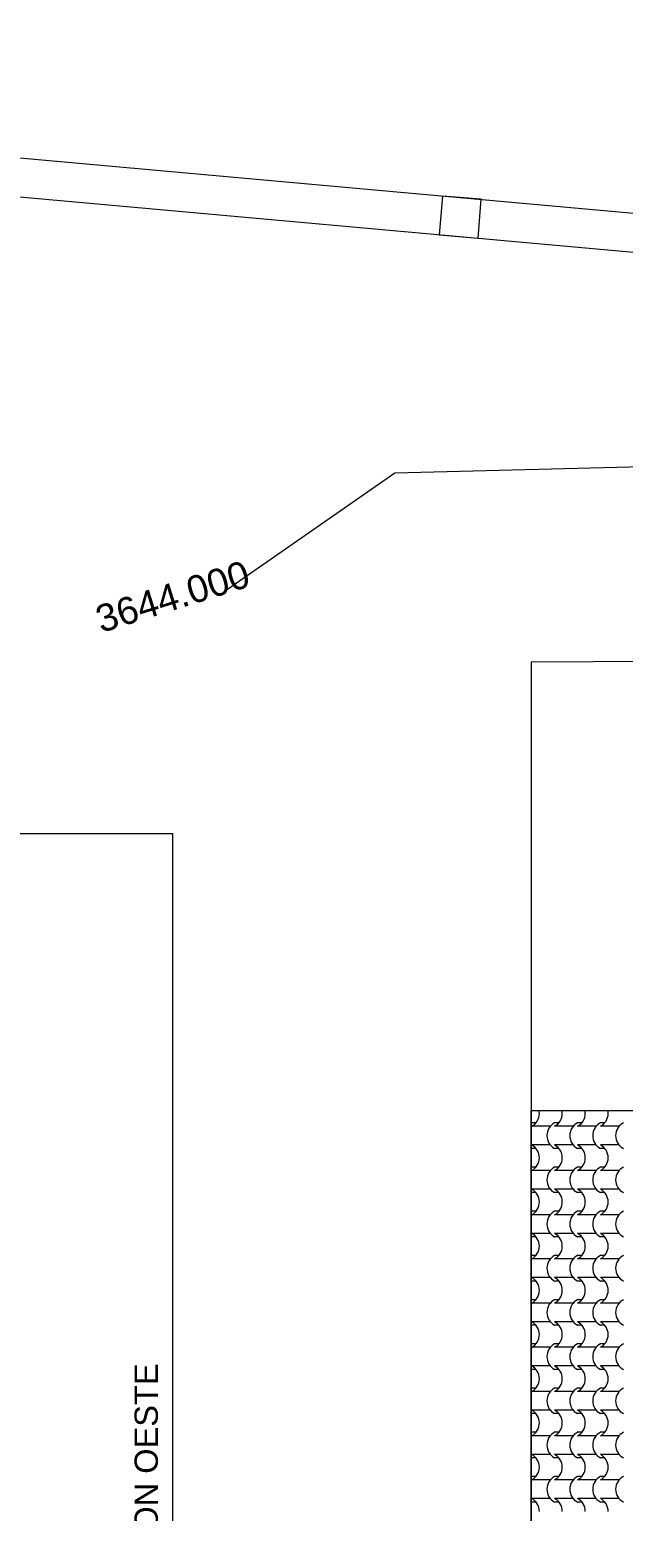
# Model space of a CAD drawing. Header units: metres. Extents: x -41 to 412, y -15 to 25.
# Drawn here: x 128.28 to 132.1, y 15.33 to 24.86 of the extents above; entities that cross this region are included whole.
import ezdxf

# ---------------------------------------------------------------- set-up
doc = ezdxf.new("R2010")
doc.units = ezdxf.units.M
doc.header["$MEASUREMENT"] = 0
for name, color, linetype in [('Interior - Furniture', 7, 'Continuous'), ('Marker - Elevation', 7, 'Continuous'), ('Shell - Roof', 7, 'Continuous')]:
    doc.layers.add(name, color=color, linetype=linetype)
doc.styles.add('GENERATED_STYLE_2', font='arial.ttf')

# ---------------------------------------------------------------- blocks, each defined once
blk = doc.blocks.new('*X47', base_point=(152.192, 0))
at = {"layer": 'Shell - Roof', "color": 23, "linetype": 'Continuous', "lineweight": 13, "true_color": 0xbf8080}
for p, q in [((131.5396, 17.8269), (131.5121, 17.8269)), ((131.572, 17.8049), (131.5121, 17.8049)), ((131.6318, 17.8049), (131.572, 17.8049)), ((131.6872, 17.8269), (131.6597, 17.8269)), ((131.7196, 17.8049), (131.6597, 17.8049)), ((131.7795, 17.8049), (131.7196, 17.8049)), ((131.8349, 17.8269), (131.8074, 17.8269)), ((131.8672, 17.8049), (131.8074, 17.8049)), ((131.9271, 17.8049), (131.8672, 17.8049)), ((131.9825, 17.8269), (131.955, 17.8269)), ((132.0149, 17.8049), (131.955, 17.8049)), ((132.0747, 17.8049), (132.0149, 17.8049)), ((131.572, 17.6847), (131.5121, 17.6847)), ((131.5396, 17.6627), (131.5121, 17.6627)), ((131.6318, 17.6847), (131.572, 17.6847)), ((131.7196, 17.6847), (131.6597, 17.6847)), ((131.6872, 17.6627), (131.6597, 17.6627)), ((131.7795, 17.6847), (131.7196, 17.6847)), ((131.8672, 17.6847), (131.8074, 17.6847)), ((131.8349, 17.6627), (131.8074, 17.6627)), ((131.9271, 17.6847), (131.8672, 17.6847)), ((132.0149, 17.6847), (131.955, 17.6847)), ((131.9825, 17.6627), (131.955, 17.6627)), ((132.0747, 17.6847), (132.0149, 17.6847)), ((131.5396, 17.5424), (131.5121, 17.5424)), ((131.572, 17.5204), (131.5121, 17.5204)), ((131.6318, 17.5204), (131.572, 17.5204)), ((131.6872, 17.5424), (131.6597, 17.5424)), ((131.7196, 17.5204), (131.6597, 17.5204)), ((131.7795, 17.5204), (131.7196, 17.5204)), ((131.8349, 17.5424), (131.8074, 17.5424)), ((131.8672, 17.5204), (131.8074, 17.5204)), ((131.9271, 17.5204), (131.8672, 17.5204)), ((131.9825, 17.5424), (131.955, 17.5424)), ((132.0149, 17.5204), (131.955, 17.5204)), ((132.0747, 17.5204), (132.0149, 17.5204)), ((131.572, 17.4002), (131.5121, 17.4002)), ((131.5396, 17.3782), (131.5121, 17.3782)), ((131.6318, 17.4002), (131.572, 17.4002)), ((131.7196, 17.4002), (131.6597, 17.4002)), ((131.6872, 17.3782), (131.6597, 17.3782)), ((131.7795, 17.4002), (131.7196, 17.4002)), ((131.8672, 17.4002), (131.8074, 17.4002)), ((131.8349, 17.3782), (131.8074, 17.3782)), ((131.9271, 17.4002), (131.8672, 17.4002)), ((132.0149, 17.4002), (131.955, 17.4002)), ((131.9825, 17.3782), (131.955, 17.3782)), ((132.0747, 17.4002), (132.0149, 17.4002)), ((131.5396, 17.258), (131.5121, 17.258)), ((131.572, 17.2359), (131.5121, 17.2359)), ((131.6318, 17.2359), (131.572, 17.2359)), ((131.6872, 17.258), (131.6597, 17.258)), ((131.7196, 17.2359), (131.6597, 17.2359)), ((131.7795, 17.2359), (131.7196, 17.2359)), ((131.8349, 17.258), (131.8074, 17.258)), ((131.8672, 17.2359), (131.8074, 17.2359)), ((131.9271, 17.2359), (131.8672, 17.2359)), ((131.9825, 17.258), (131.955, 17.258)), ((132.0149, 17.2359), (131.955, 17.2359)), ((132.0747, 17.2359), (132.0149, 17.2359)), ((131.572, 17.1157), (131.5121, 17.1157)), ((131.5396, 17.0937), (131.5121, 17.0937)), ((131.6318, 17.1157), (131.572, 17.1157)), ((131.7196, 17.1157), (131.6597, 17.1157)), ((131.6872, 17.0937), (131.6597, 17.0937)), ((131.7795, 17.1157), (131.7196, 17.1157)), ((131.8672, 17.1157), (131.8074, 17.1157)), ((131.8349, 17.0937), (131.8074, 17.0937)), ((131.9271, 17.1157), (131.8672, 17.1157)), ((132.0149, 17.1157), (131.955, 17.1157)), ((131.9825, 17.0937), (131.955, 17.0937)), ((132.0747, 17.1157), (132.0149, 17.1157)), ((131.5396, 16.9735), (131.5121, 16.9735)), ((131.572, 16.9515), (131.5121, 16.9515)), ((131.6318, 16.9515), (131.572, 16.9515)), ((131.6872, 16.9735), (131.6597, 16.9735)), ((131.7196, 16.9515), (131.6597, 16.9515)), ((131.7795, 16.9515), (131.7196, 16.9515)), ((131.8349, 16.9735), (131.8074, 16.9735)), ((131.8672, 16.9515), (131.8074, 16.9515)), ((131.9271, 16.9515), (131.8672, 16.9515)), ((131.9825, 16.9735), (131.955, 16.9735)), ((132.0149, 16.9515), (131.955, 16.9515)), ((132.0747, 16.9515), (132.0149, 16.9515)), ((131.572, 16.8312), (131.5121, 16.8312)), ((131.5396, 16.8092), (131.5121, 16.8092)), ((131.6318, 16.8312), (131.572, 16.8312)), ((131.7196, 16.8312), (131.6597, 16.8312)), ((131.6872, 16.8092), (131.6597, 16.8092)), ((131.7795, 16.8312), (131.7196, 16.8312)), ((131.8672, 16.8312), (131.8074, 16.8312)), ((131.8349, 16.8092), (131.8074, 16.8092)), ((131.9271, 16.8312), (131.8672, 16.8312)), ((132.0149, 16.8312), (131.955, 16.8312)), ((131.9825, 16.8092), (131.955, 16.8092)), ((132.0747, 16.8312), (132.0149, 16.8312)), ((131.5396, 16.689), (131.5121, 16.689)), ((131.6872, 16.689), (131.6597, 16.689)), ((131.8349, 16.689), (131.8074, 16.689)), ((131.9825, 16.689), (131.955, 16.689)), ((131.572, 16.667), (131.5121, 16.667)), ((131.6318, 16.667), (131.572, 16.667)), ((131.7196, 16.667), (131.6597, 16.667)), ((131.7795, 16.667), (131.7196, 16.667)), ((131.8672, 16.667), (131.8074, 16.667)), ((131.9271, 16.667), (131.8672, 16.667)), ((132.0149, 16.667), (131.955, 16.667)), ((132.0747, 16.667), (132.0149, 16.667)), ((131.572, 16.5468), (131.5121, 16.5468)), ((131.5396, 16.5247), (131.5121, 16.5247)), ((131.6318, 16.5468), (131.572, 16.5468)), ((131.7196, 16.5468), (131.6597, 16.5468)), ((131.6872, 16.5247), (131.6597, 16.5247)), ((131.7795, 16.5468), (131.7196, 16.5468)), ((131.8672, 16.5468), (131.8074, 16.5468)), ((131.8349, 16.5247), (131.8074, 16.5247)), ((131.9271, 16.5468), (131.8672, 16.5468)), ((132.0149, 16.5468), (131.955, 16.5468)), ((131.9825, 16.5247), (131.955, 16.5247)), ((132.0747, 16.5468), (132.0149, 16.5468)), ((131.5396, 16.4045), (131.5121, 16.4045)), ((131.6872, 16.4045), (131.6597, 16.4045)), ((131.8349, 16.4045), (131.8074, 16.4045)), ((131.9825, 16.4045), (131.955, 16.4045)), ((131.572, 16.3825), (131.5121, 16.3825)), ((131.6318, 16.3825), (131.572, 16.3825)), ((131.7196, 16.3825), (131.6597, 16.3825)), ((131.7795, 16.3825), (131.7196, 16.3825)), ((131.8672, 16.3825), (131.8074, 16.3825)), ((131.9271, 16.3825), (131.8672, 16.3825)), ((132.0149, 16.3825), (131.955, 16.3825)), ((132.0747, 16.3825), (132.0149, 16.3825)), ((131.572, 16.2623), (131.5121, 16.2623)), ((131.5396, 16.2403), (131.5121, 16.2403)), ((131.6318, 16.2623), (131.572, 16.2623)), ((131.7196, 16.2623), (131.6597, 16.2623)), ((131.6872, 16.2403), (131.6597, 16.2403)), ((131.7795, 16.2623), (131.7196, 16.2623)), ((131.8672, 16.2623), (131.8074, 16.2623)), ((131.8349, 16.2403), (131.8074, 16.2403)), ((131.9271, 16.2623), (131.8672, 16.2623)), ((132.0149, 16.2623), (131.955, 16.2623)), ((131.9825, 16.2403), (131.955, 16.2403)), ((132.0747, 16.2623), (132.0149, 16.2623)), ((131.5396, 16.12), (131.5121, 16.12)), ((131.6872, 16.12), (131.6597, 16.12)), ((131.8349, 16.12), (131.8074, 16.12)), ((131.9825, 16.12), (131.955, 16.12)), ((131.572, 16.098), (131.5121, 16.098)), ((131.6318, 16.098), (131.572, 16.098)), ((131.7196, 16.098), (131.6597, 16.098)), ((131.7795, 16.098), (131.7196, 16.098)), ((131.8672, 16.098), (131.8074, 16.098)), ((131.9271, 16.098), (131.8672, 16.098)), ((132.0149, 16.098), (131.955, 16.098)), ((132.0747, 16.098), (132.0149, 16.098)), ((131.572, 15.9778), (131.5121, 15.9778)), ((131.5396, 15.9558), (131.5121, 15.9558)), ((131.6318, 15.9778), (131.572, 15.9778)), ((131.7196, 15.9778), (131.6597, 15.9778)), ((131.6872, 15.9558), (131.6597, 15.9558)), ((131.7795, 15.9778), (131.7196, 15.9778)), ((131.8672, 15.9778), (131.8074, 15.9778)), ((131.8349, 15.9558), (131.8074, 15.9558)), ((131.9271, 15.9778), (131.8672, 15.9778)), ((132.0149, 15.9778), (131.955, 15.9778)), ((131.9825, 15.9558), (131.955, 15.9558)), ((132.0747, 15.9778), (132.0149, 15.9778)), ((131.5396, 15.8356), (131.5121, 15.8356)), ((131.6872, 15.8356), (131.6597, 15.8356)), ((131.8349, 15.8356), (131.8074, 15.8356)), ((131.9825, 15.8356), (131.955, 15.8356)), ((131.572, 15.8135), (131.5121, 15.8135)), ((131.6318, 15.8135), (131.572, 15.8135)), ((131.7196, 15.8135), (131.6597, 15.8135)), ((131.7795, 15.8135), (131.7196, 15.8135)), ((131.8672, 15.8135), (131.8074, 15.8135)), ((131.9271, 15.8135), (131.8672, 15.8135)), ((132.0149, 15.8135), (131.955, 15.8135)), ((132.0747, 15.8135), (132.0149, 15.8135)), ((131.572, 15.6933), (131.5121, 15.6933)), ((131.5396, 15.6713), (131.5121, 15.6713)), ((131.6318, 15.6933), (131.572, 15.6933)), ((131.7196, 15.6933), (131.6597, 15.6933)), ((131.6872, 15.6713), (131.6597, 15.6713)), ((131.7795, 15.6933), (131.7196, 15.6933)), ((131.8672, 15.6933), (131.8074, 15.6933)), ((131.8349, 15.6713), (131.8074, 15.6713)), ((131.9271, 15.6933), (131.8672, 15.6933)), ((132.0149, 15.6933), (131.955, 15.6933)), ((131.9825, 15.6713), (131.955, 15.6713)), ((132.0747, 15.6933), (132.0149, 15.6933)), ((131.5396, 15.5511), (131.5121, 15.5511)), ((131.6872, 15.5511), (131.6597, 15.5511)), ((131.8349, 15.5511), (131.8074, 15.5511)), ((131.9825, 15.5511), (131.955, 15.5511)), ((131.572, 15.5291), (131.5121, 15.5291)), ((131.6318, 15.5291), (131.572, 15.5291)), ((131.7196, 15.5291), (131.6597, 15.5291)), ((131.7795, 15.5291), (131.7196, 15.5291)), ((131.8672, 15.5291), (131.8074, 15.5291)), ((131.9271, 15.5291), (131.8672, 15.5291)), ((132.0149, 15.5291), (131.955, 15.5291)), ((132.0747, 15.5291), (132.0149, 15.5291)), ((131.572, 15.4088), (131.5121, 15.4088)), ((131.5396, 15.3868), (131.5121, 15.3868)), ((131.6318, 15.4088), (131.572, 15.4088)), ((131.7196, 15.4088), (131.6597, 15.4088)), ((131.6872, 15.3868), (131.6597, 15.3868)), ((131.7795, 15.4088), (131.7196, 15.4088)), ((131.8672, 15.4088), (131.8074, 15.4088)), ((131.8349, 15.3868), (131.8074, 15.3868)), ((131.9271, 15.4088), (131.8672, 15.4088)), ((132.0149, 15.4088), (131.955, 15.4088)), ((131.9825, 15.3868), (131.955, 15.3868)), ((132.0747, 15.4088), (132.0149, 15.4088))]:
    blk.add_line(p, q, dxfattribs=at)
for centre, major_axis, start_param, end_param in [((131.4709, 17.8873), (0, 0.0925), 3.612631, 4.709413), ((131.4709, 17.8868), (0, 0.0925), 4.715365, 4.932124), ((131.6185, 17.8873), (0, 0.0925), 3.612631, 4.709413), ((131.6185, 17.8868), (0, 0.0925), 4.715365, 4.932124), ((131.7661, 17.8873), (0, 0.0925), 3.612631, 4.709413), ((131.7661, 17.8868), (0, 0.0925), 4.715365, 4.932124), ((131.9138, 17.8873), (0, 0.0925), 3.612631, 4.709413), ((131.9138, 17.8868), (0, 0.0925), 4.715365, 4.932124), ((131.5527, 17.7448), (0, 0.0919), 0.466079, 0.49667), ((131.7003, 17.7448), (0, 0.0919), 0.466079, 2.675513), ((131.8479, 17.7448), (0, 0.0919), 0.466079, 2.675513), ((131.9956, 17.7448), (0, 0.0919), 0.466079, 2.675513), ((132.1432, 17.7448), (0, 0.0919), 0.466079, 2.675513), ((131.5527, 17.7448), (0, 0.0919), 2.644923, 2.675513), ((131.4709, 17.6023), (0, 0.0925), 4.715365, 5.812147), ((131.6185, 17.6023), (0, 0.0925), 4.715365, 5.812147), ((131.7661, 17.6023), (0, 0.0925), 4.715365, 5.812147), ((131.9138, 17.6023), (0, 0.0925), 4.715365, 5.812147), ((131.4709, 17.6028), (0, 0.0925), 3.612631, 4.709413), ((131.6185, 17.6028), (0, 0.0925), 3.612631, 4.709413), ((131.7661, 17.6028), (0, 0.0925), 3.612631, 4.709413), ((131.9138, 17.6028), (0, 0.0925), 3.612631, 4.709413), ((131.5527, 17.4603), (0, 0.0919), 0.466079, 0.49667), ((131.7003, 17.4603), (0, 0.0919), 0.466079, 2.675513), ((131.8479, 17.4603), (0, 0.0919), 0.466079, 2.675513), ((131.9956, 17.4603), (0, 0.0919), 0.466079, 2.675513), ((132.1432, 17.4603), (0, 0.0919), 0.466079, 2.675513), ((131.5527, 17.4603), (0, 0.0919), 2.644923, 2.675513), ((131.4709, 17.3178), (0, 0.0925), 4.715365, 5.812147), ((131.6185, 17.3178), (0, 0.0925), 4.715365, 5.812147), ((131.7661, 17.3178), (0, 0.0925), 4.715365, 5.812147), ((131.9138, 17.3178), (0, 0.0925), 4.715365, 5.812147), ((131.4709, 17.3183), (0, 0.0925), 3.612631, 4.709413), ((131.6185, 17.3183), (0, 0.0925), 3.612631, 4.709413), ((131.7661, 17.3183), (0, 0.0925), 3.612631, 4.709413), ((131.9138, 17.3183), (0, 0.0925), 3.612631, 4.709413), ((131.5527, 17.1758), (0, 0.0919), 0.466079, 0.49667), ((131.7003, 17.1758), (0, 0.0919), 0.466079, 2.675513), ((131.8479, 17.1758), (0, 0.0919), 0.466079, 2.675513), ((131.9956, 17.1758), (0, 0.0919), 0.466079, 2.675513), ((132.1432, 17.1758), (0, 0.0919), 0.466079, 2.675513), ((131.5527, 17.1758), (0, 0.0919), 2.644923, 2.675513), ((131.4709, 17.0333), (0, 0.0925), 4.715365, 5.812147), ((131.6185, 17.0333), (0, 0.0925), 4.715365, 5.812147), ((131.7661, 17.0333), (0, 0.0925), 4.715365, 5.812147), ((131.9138, 17.0333), (0, 0.0925), 4.715365, 5.812147), ((131.4709, 17.0339), (0, 0.0925), 3.612631, 4.709413), ((131.6185, 17.0339), (0, 0.0925), 3.612631, 4.709413), ((131.7661, 17.0339), (0, 0.0925), 3.612631, 4.709413), ((131.9138, 17.0339), (0, 0.0925), 3.612631, 4.709413), ((131.5527, 16.8914), (0, 0.0919), 0.466079, 0.49667), ((131.7003, 16.8914), (0, 0.0919), 0.466079, 2.675513), ((131.8479, 16.8914), (0, 0.0919), 0.466079, 2.675513), ((131.9956, 16.8914), (0, 0.0919), 0.466079, 2.675513), ((132.1432, 16.8914), (0, 0.0919), 0.466079, 2.675513), ((131.5527, 16.8914), (0, 0.0919), 2.644923, 2.675513), ((131.4709, 16.7488), (0, 0.0925), 4.715365, 5.812147), ((131.6185, 16.7488), (0, 0.0925), 4.715365, 5.812147), ((131.7661, 16.7488), (0, 0.0925), 4.715365, 5.812147), ((131.9138, 16.7488), (0, 0.0925), 4.715365, 5.812147), ((131.5527, 16.6069), (0, 0.0919), 0.466079, 0.49667), ((131.4709, 16.7494), (0, 0.0925), 3.612631, 4.709413), ((131.7003, 16.6069), (0, 0.0919), 0.466079, 2.675513), ((131.6185, 16.7494), (0, 0.0925), 3.612631, 4.709413), ((131.8479, 16.6069), (0, 0.0919), 0.466079, 2.675513), ((131.7661, 16.7494), (0, 0.0925), 3.612631, 4.709413), ((131.9956, 16.6069), (0, 0.0919), 0.466079, 2.675513), ((131.9138, 16.7494), (0, 0.0925), 3.612631, 4.709413), ((132.1432, 16.6069), (0, 0.0919), 0.466079, 2.675513), ((131.5527, 16.6069), (0, 0.0919), 2.644923, 2.675513), ((131.4709, 16.4644), (0, 0.0925), 4.715365, 5.812147), ((131.6185, 16.4644), (0, 0.0925), 4.715365, 5.812147), ((131.7661, 16.4644), (0, 0.0925), 4.715365, 5.812147), ((131.9138, 16.4644), (0, 0.0925), 4.715365, 5.812147), ((131.5527, 16.3224), (0, 0.0919), 0.466079, 0.49667), ((131.4709, 16.4649), (0, 0.0925), 3.612631, 4.709413), ((131.7003, 16.3224), (0, 0.0919), 0.466079, 2.675513), ((131.6185, 16.4649), (0, 0.0925), 3.612631, 4.709413), ((131.8479, 16.3224), (0, 0.0919), 0.466079, 2.675513), ((131.7661, 16.4649), (0, 0.0925), 3.612631, 4.709413), ((131.9956, 16.3224), (0, 0.0919), 0.466079, 2.675513), ((131.9138, 16.4649), (0, 0.0925), 3.612631, 4.709413), ((132.1432, 16.3224), (0, 0.0919), 0.466079, 2.675513), ((131.5527, 16.3224), (0, 0.0919), 2.644923, 2.675513), ((131.4709, 16.1799), (0, 0.0925), 4.715365, 5.812147), ((131.6185, 16.1799), (0, 0.0925), 4.715365, 5.812147), ((131.7661, 16.1799), (0, 0.0925), 4.715365, 5.812147), ((131.9138, 16.1799), (0, 0.0925), 4.715365, 5.812147), ((131.5527, 16.0379), (0, 0.0919), 0.466079, 0.49667), ((131.4709, 16.1804), (0, 0.0925), 3.612631, 4.709413), ((131.7003, 16.0379), (0, 0.0919), 0.466079, 2.675513), ((131.6185, 16.1804), (0, 0.0925), 3.612631, 4.709413), ((131.8479, 16.0379), (0, 0.0919), 0.466079, 2.675513), ((131.7661, 16.1804), (0, 0.0925), 3.612631, 4.709413), ((131.9956, 16.0379), (0, 0.0919), 0.466079, 2.675513), ((131.9138, 16.1804), (0, 0.0925), 3.612631, 4.709413), ((132.1432, 16.0379), (0, 0.0919), 0.466079, 2.675513), ((131.5527, 16.0379), (0, 0.0919), 2.644923, 2.675513), ((131.4709, 15.8954), (0, 0.0925), 4.715365, 5.812147), ((131.6185, 15.8954), (0, 0.0925), 4.715365, 5.812147), ((131.7661, 15.8954), (0, 0.0925), 4.715365, 5.812147), ((131.9138, 15.8954), (0, 0.0925), 4.715365, 5.812147), ((131.5527, 15.7534), (0, 0.0919), 0.466079, 0.49667), ((131.4709, 15.8959), (0, 0.0925), 3.612631, 4.709413), ((131.7003, 15.7534), (0, 0.0919), 0.466079, 2.675513), ((131.6185, 15.8959), (0, 0.0925), 3.612631, 4.709413), ((131.8479, 15.7534), (0, 0.0919), 0.466079, 2.675513), ((131.7661, 15.8959), (0, 0.0925), 3.612631, 4.709413), ((131.9956, 15.7534), (0, 0.0919), 0.466079, 2.675513), ((131.9138, 15.8959), (0, 0.0925), 3.612631, 4.709413), ((132.1432, 15.7534), (0, 0.0919), 0.466079, 2.675513), ((131.5527, 15.7534), (0, 0.0919), 2.644923, 2.675513), ((131.4709, 15.6109), (0, 0.0925), 4.715365, 5.812147), ((131.6185, 15.6109), (0, 0.0925), 4.715365, 5.812147), ((131.7661, 15.6109), (0, 0.0925), 4.715365, 5.812147), ((131.9138, 15.6109), (0, 0.0925), 4.715365, 5.812147), ((131.5527, 15.469), (0, 0.0919), 0.466079, 0.49667), ((131.4709, 15.6115), (0, 0.0925), 3.612631, 4.709413), ((131.7003, 15.469), (0, 0.0919), 0.466079, 2.675513), ((131.6185, 15.6115), (0, 0.0925), 3.612631, 4.709413), ((131.8479, 15.469), (0, 0.0919), 0.466079, 2.675513), ((131.7661, 15.6115), (0, 0.0925), 3.612631, 4.709413), ((131.9956, 15.469), (0, 0.0919), 0.466079, 2.675513), ((131.9138, 15.6115), (0, 0.0925), 3.612631, 4.709413), ((132.1432, 15.469), (0, 0.0919), 0.466079, 2.675513), ((131.5527, 15.469), (0, 0.0919), 2.644923, 2.675513), ((131.4709, 15.3264), (0, 0.0925), 4.715365, 5.812147), ((131.6185, 15.3264), (0, 0.0925), 4.715365, 5.812147), ((131.7661, 15.3264), (0, 0.0925), 4.715365, 5.812147), ((131.9138, 15.3264), (0, 0.0925), 4.715365, 5.812147)]:
    blk.add_ellipse(centre, major_axis=major_axis, ratio=0.982018, start_param=start_param, end_param=end_param, dxfattribs=at)

msp = doc.modelspace()

# ---------------------------------------------------------------- linework, layer by layer
at = {"layer": 'Interior - Furniture', "color": 251, "linetype": 'Continuous', "lineweight": 20, "true_color": 0x6a6a6a}
for p, q in [((119.0664, 24.863), (147.1005, 22.3334)), ((119.0439, 24.614), (146.8254, 22.1072)), ((130.9381, 23.7918), (130.9175, 23.5427)), ((131.1873, 23.7712), (130.9381, 23.7918)), ((131.1667, 23.522), (131.1873, 23.7712)), ((130.9175, 23.5427), (131.1667, 23.522)), ((138.1996, 20.8316), (131.5096, 20.7922)), ((131.5096, 20.7922), (131.5096, 7.1569)), ((129.2024, 19.688), (118.9192, 19.6826)), ((129.2024, 10.4572), (129.2024, 19.688))]:
    msp.add_line(p, q, dxfattribs=at)
at = {"layer": 'Interior - Furniture', "color": 8, "linetype": 'Continuous', "lineweight": 13}
for p, q in [((133.2243, 22.0733), (130.6318, 22.0086)), ((130.6318, 22.0086), (129.5527, 21.2589))]:
    msp.add_line(p, q, dxfattribs=at)
at = {"layer": 'Shell - Roof', "color": 23, "linetype": 'Continuous', "lineweight": 13, "true_color": 0xbf8080, "flags": 128}
for points in [[(131.5096, 17.9069), (137.3296, 17.9069), (143.1496, 17.9069)], [(131.5096, 7.0569), (131.5096, 17.9069)]]:
    msp.add_lwpolyline(points, dxfattribs=at)

# ---------------------------------------------------------------- block references
at = {"layer": 'Shell - Roof', "color": 23, "linetype": 'Continuous', "lineweight": 13, "true_color": 0xbf8080}
msp.add_blockref('*X47', (152.192, 0), dxfattribs=at)

# ---------------------------------------------------------------- texts
at = {"layer": 'Interior - Furniture', "color": 7, "lineweight": 13, "insert": (128.6875, 21.146), "char_height": 0.175, "attachment_point": 1, "rotation": 17.40871, "style": 'GENERATED_STYLE_2'}
msp.add_mtext('\\A1;3644.000', dxfattribs=at)
at = {"layer": 'Marker - Elevation', "color": 5, "lineweight": 35, "insert": (129.1072, 16.2788), "char_height": 0.15, "attachment_point": 9, "rotation": 90, "style": 'GENERATED_STYLE_2'}
msp.add_mtext('\\A1;\\pt0; ELEVACION OESTE', dxfattribs=at)

doc.saveas('drawing.dxf')
